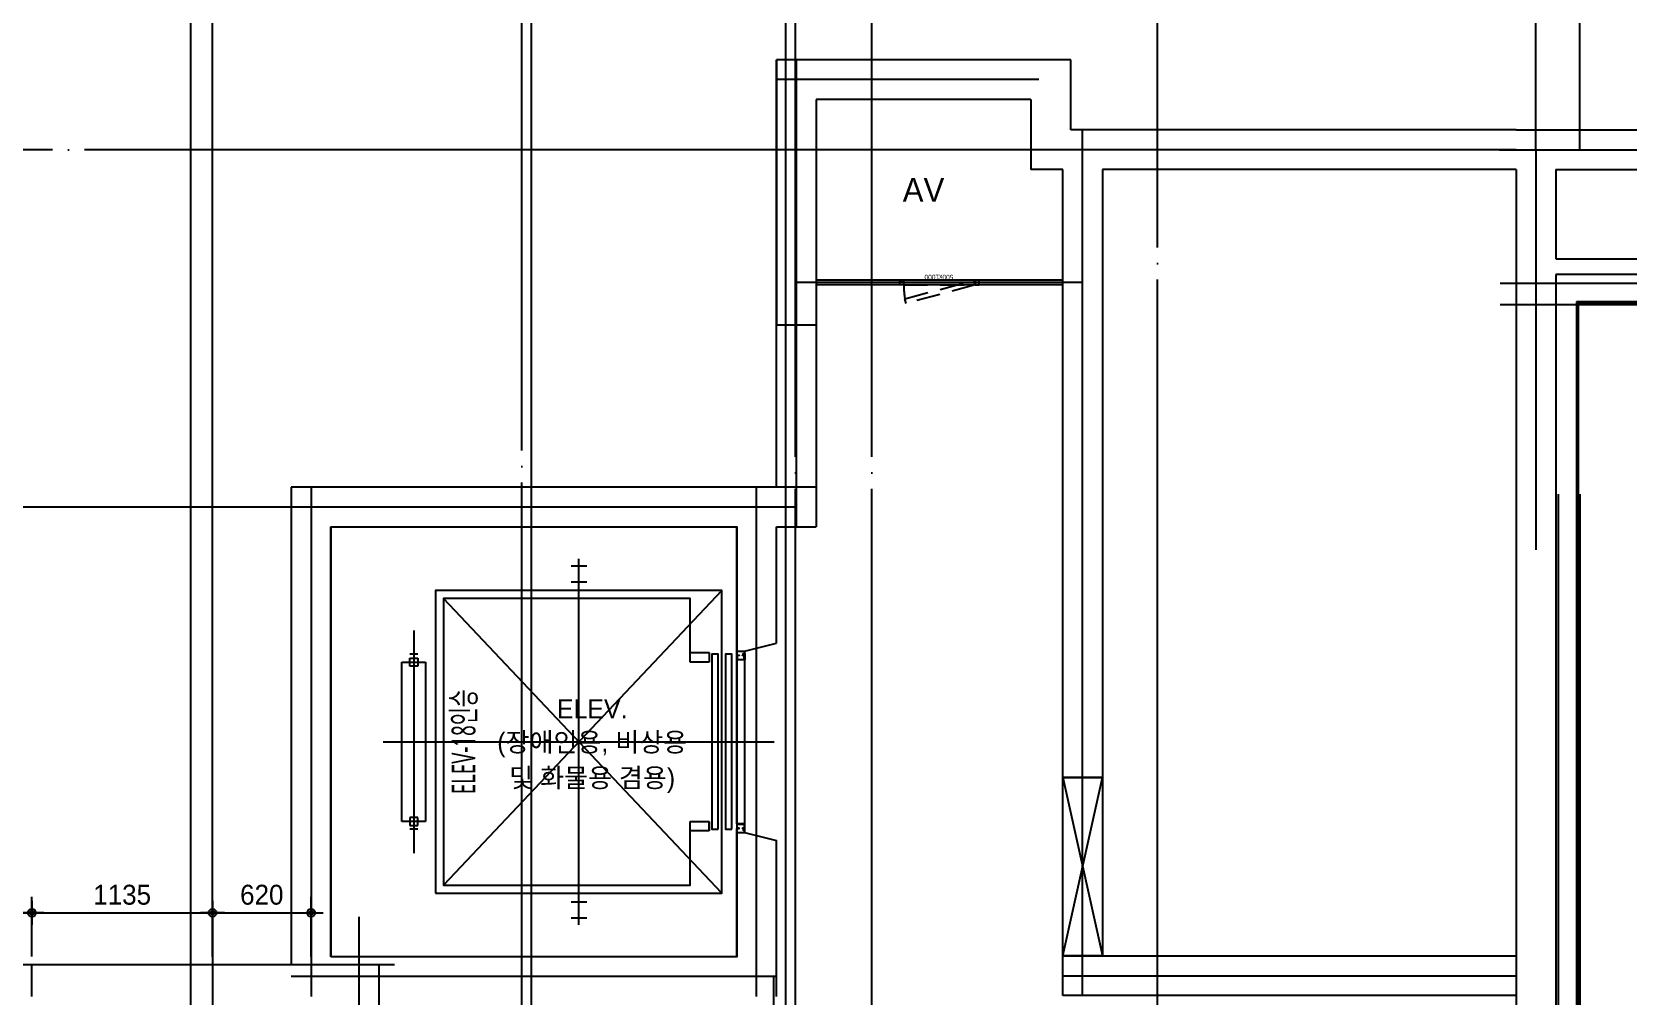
# Model space of a CAD drawing. Header units: millimetres. Extents: x 0 to 92204, y -190080 to 23760.
# Drawn here: x 14919 to 24953, y -83386 to -77329 of the extents above; entities that cross this region are included whole.
import ezdxf
from ezdxf.enums import TextEntityAlignment as Align
from ezdxf.xclip import XClip

# ---------------------------------------------------------------- set-up
doc = ezdxf.new("R2010")
doc.units = ezdxf.units.MM
doc.header["$LTSCALE"] = 100
doc.header["$XCLIPFRAME"] = 0
for name, pattern in [('AUDIT_D_220706163347-0', [0]), ('CEN', [62, 60, -1, 0, -1]), ('xr-101_102동-2F$0$HID', [2.3, 1.5, -0.8])]:
    doc.linetypes.add(name, pattern=pattern)
doc.layers.get('defpoints').update_dxf_attribs({"color": 139})
for name, color, linetype in [('A-STEEL', 4, 'Continuous'), ('AA-XXXX-DIMS', 7, 'Continuous'), ('AA-XXXX-TEXT#LEV', 3, 'Continuous'), ('CEN_CON', 1, 'CEN'), ('CEN_WALL', 12, 'CEN'), ('CONC', 2, 'Continuous'), ('DIM', 7, 'AUDIT_D_220706163347-0'), ('ELE3_CON', 7, 'Continuous'), ('ELEV-ER', 4, 'Continuous'), ('MC', 135, 'Continuous'), ('ROM', 7, 'AUDIT_D_220706163347-0'), ('WAL_DRY', 7, 'Continuous'), ('xr-101_102동-2F$0$AA-DWXM-DOOR(PS점검구)', 4, 'xr-101_102동-2F$0$HID'), ('창호-open', 4, 'Continuous')]:
    doc.layers.add(name, color=color, linetype=linetype)
doc.layers.add('AA-XXXX-MC', color=153, linetype='AUDIT_D_220706163347-0', plot=False)
doc.layers.add('xr-101_102동-2F$0$DEFPOINT', color=231, linetype='Continuous', plot=False)
doc.styles.add('HAUD01', font='Dotum.ttf')
doc.styles.add('xr-101_102동-2F$0$HAUD01', font='Dotum.ttf')
doc.styles.add('돋움', font='Dotum.ttf')
doc.styles.add('맑은고딕', font='malgun.ttf', dxfattribs={"width": 0.9})
doc.dimstyles.new('내부100', dxfattribs={"dimscale": 50, "dimtxt": 2.5, "dimasz": 1, "dimexe": 2, "dimexo": 1, "dimgap": 1, "dimtad": 1, "dimdec": 0, "dimzin": 0, "dimdsep": 46, "dimtxsty": '돋움', "dimblk1": 'DIMDOT', "dimblk2": 'DIMDOT', "dimsah": 1, "dimcen": 0.09, "dimdle": 2, "dimclrd": 7, "dimclre": 7, "dimclrt": 3, "dimadec": 0, "dimazin": 0, "dimtfac": 1, "dimtdec": 0, "dimtix": 1, "dimtmove": 2, "dimatfit": 3, "dimldrblk": 'DIMDOT', "dimfxl": 1, "dimtolj": 1, "dimtzin": 0, "dimarcsym": 0})

# ---------------------------------------------------------------- blocks, each defined once
blk = doc.blocks.new('ELE_17(비진입)')
at = {"layer": 'CONC', "extrusion": (0, 0, -1)}
for p, q in [((-570, -992), (-570, -1042)), ((570, -992), (570, -1042))]:
    blk.add_line(p, q, dxfattribs=at)
at = {"layer": 'defpoints'}
blk.add_lwpolyline([(-1350, 1558), (1350, 1558), (1350, -992), (-1350, -992)], close=True, dxfattribs=at)
at = {"layer": 'ELEV-ER', "color": 1, "extrusion": (0, 0, -1)}
for p, q in [((0, 1230), (0, -1227)), ((700, 1039), (-700, 1039)), ((-1150, 0), (1150, 0))]:
    blk.add_line(p, q, dxfattribs=at)
at = {"layer": 'ELEV-ER', "extrusion": (0, 0, -1)}
for p, q in [((-500, 964), (-500, 1114)), ((-500, 1114), (500, 1114)), ((500, 1114), (500, 964)), ((-550, 1014), (-550, 1064)), ((-550, 1014), (-550, 1064)), ((-475, 1064), (-525, 1064)), ((-525, 1064), (-525, 1014)), ((-475, 1064), (-525, 1064)), ((-525, 1064), (-525, 1014)), ((-525, 1014), (-475, 1014)), ((-525, 1014), (-475, 1014)), ((-475, 1014), (-475, 1064)), ((-475, 1014), (-475, 1064)), ((475, 1014), (475, 1064)), ((475, 1064), (525, 1064)), ((525, 1014), (475, 1014)), ((525, 1064), (525, 1014)), ((550, 1014), (550, 1064)), ((500, 964), (-500, 964)), ((-950, -899), (900, 851)), ((950, -899), (-900, 851)), ((-1105, 50), (-1105, -50)), ((-1005, 50), (-1005, -50)), ((1005, 50), (1005, -50)), ((1105, 50), (1105, -50)), ((-560, -819), (-560, -699)), ((-500, -699), (-500, -819)), ((500, -819), (500, -699)), ((560, -699), (560, -819)), ((-500, -819), (-560, -819)), ((-560, -819), (-500, -819)), ((560, -819), (500, -819)), ((-570, -992), (-545, -992)), ((-515, -992), (515, -992)), ((545, -992), (570, -992)), ((-570, -1042), (-555, -1042)), ((-515, -1042), (515, -1042)), ((555, -1042), (570, -1042))]:
    blk.add_line(p, q, dxfattribs=at)
for points in [[(950, 901), (950, -899), (-950, -899), (-950, 901)], [(542, -995), (518, -995), (518, -1039), (542, -1039), (542, -1027), (545, -1027), (545, -1042), (515, -1042), (515, -992), (545, -992), (545, -1007), (542, -1007)], [(-542, -995), (-518, -995), (-518, -1039), (-542, -1039), (-542, -1027), (-545, -1027), (-545, -1042), (-515, -1042), (-515, -992), (-545, -992), (-545, -1007), (-542, -1007)]]:
    blk.add_lwpolyline(points, close=True, dxfattribs=at)
blk.add_lwpolyline([(-500, -699), (-900, -699), (-900, 851), (900, 851), (900, -699), (500, -699)], dxfattribs=at)
at = {"layer": 'ELEV-ER'}
for points in [[(-550, -876), (550, -876), (550, -836), (-550, -836)], [(-550, -961), (550, -961), (550, -921), (-550, -921)], [(-555, -1042), (-545, -1042), (-545, -1032), (-555, -1032)], [(555, -1042), (545, -1042), (545, -1032), (555, -1032)]]:
    blk.add_lwpolyline(points, close=True, dxfattribs=at)
at = {"layer": 'defpoints', "extrusion": (0, 0, -1), "style": '맑은고딕', "text_generation_flag": 2, "width": 0.6}
blk.add_text('ELEV-18인승', height=150, dxfattribs=at).set_placement((0, 801), align=Align.TOP_CENTER)
blk = doc.blocks.new('A$C38A1636F')
at = {"layer": 'xr-101_102동-2F$0$AA-DWXM-DOOR(PS점검구)'}
for p, q in [((225, 0), (-225, 0)), ((-225, -30), (225, -30))]:
    blk.add_line(p, q, dxfattribs=at)
for points in [[(-250, 0), (-225, 0), (-225, -30), (-250, -30)], [(250, 0), (225, 0), (225, -30), (250, -30)], [(-210, -146), (-217, -117), (217, -1), (225, -30)]]:
    blk.add_lwpolyline(points, close=True, dxfattribs=at)
blk.add_arc((385, -21), 610, 180.8182, 189.0705, dxfattribs=at)
at = {"layer": 'xr-101_102동-2F$0$DEFPOINT', "style": 'xr-101_102동-2F$0$HAUD01'}
blk.add_text('500x1000', height=30, rotation=180, dxfattribs=at).set_placement((-3, 19), align=Align.MIDDLE_CENTER)
blk = doc.blocks.new('CO-102-28F', base_point=(243441, -43595))
at = {"layer": 'A-STEEL'}
for p, q in [((276761, -39280), (275211, -39280)), ((276761, -39310), (275211, -39310))]:
    blk.add_line(p, q, dxfattribs=at)
at = {"layer": 'CEN_CON'}
for p, q in [((275086, -37895), (275086, -40830)), ((276611, -38020), (274961, -38020)), ((276886, -43775), (276886, -38335)), ((279611, -38460), (276611, -38460)), ((276886, -39295), (275086, -39295)), ((272036, -40580), (272036, -43780)), ((274836, -43780), (274836, -40580)), ((275086, -40705), (271911, -40705)), ((274961, -43655), (271911, -43655)), ((274946, -45090), (274946, -43655)), ((276761, -43650), (279611, -43650))]:
    blk.add_line(p, q, dxfattribs=at)
at = {"layer": 'CONC', "color": 2}
for p, q in [((274961, -37895), (274961, -39560)), ((275211, -38145), (275211, -39560)), ((274961, -39560), (275211, -39560)), ((275211, -40580), (271911, -40580)), ((271911, -40580), (271911, -43580)), ((275211, -40580), (275211, -40830)), ((272161, -43530), (272161, -40830)), ((272161, -40830), (274711, -40830)), ((274711, -40830), (274711, -41610)), ((274961, -40830), (275211, -40830)), ((274961, -41560), (274961, -40830)), ((274711, -42750), (274711, -43530)), ((274961, -43780), (274961, -42800)), ((274711, -43530), (272161, -43530))]:
    blk.add_line(p, q, dxfattribs=at)
at = {"layer": 'CONC', "linetype": 'ByBlock'}
for p, q in [((276611, -37895), (274961, -37895)), ((276811, -37895), (276611, -37895)), ((276811, -38335), (276811, -37895)), ((276561, -38145), (275211, -38145)), ((276561, -38145), (276561, -38585)), ((279611, -38335), (276811, -38335)), ((276761, -38585), (276561, -38585)), ((279611, -38585), (277011, -38585))]:
    blk.add_line(p, q, dxfattribs=at)
at = {"layer": 'CONC'}
for p, q in [((276761, -42405), (276761, -38585)), ((277011, -38585), (277011, -42405)), ((274761, -41610), (274961, -41560)), ((277011, -42405), (276761, -42405)), ((274761, -42750), (274961, -42800)), ((276761, -43775), (276761, -43525)), ((276761, -43525), (279611, -43525)), ((279611, -43775), (276761, -43775))]:
    blk.add_line(p, q, dxfattribs=at)
at = {"layer": 'defpoints'}
for p in [(276811, -37895), (274961, -40580)]:
    blk.add_line(p, (274961, -37895), dxfattribs=at)
at = {"layer": 'ELE3_CON'}
blk.add_line((275211, -39560), (275211, -40580), dxfattribs=at)
at = {"rotation": 90}
blk.add_blockref('ELE_17(비진입)', (273720, -42180), dxfattribs=at)
at = {"layer": 'AA-XXXX-TEXT#LEV'}
blk.add_blockref('A$C38A1636F', (275986, -39280), dxfattribs=at)
blk = doc.blocks.new('U-121B(기본)1', base_point=(-58207, -129496))
at = {"layer": 'CEN_CON'}
for p, q in [((-66591, -114341), (-57916, -114341)), ((-66362, -114341), (-66362, -116856)), ((-66222, -116506), (-66222, -121706)), ((-74682, -119161), (-74682, -123054)), ((-73762, -119161), (-73762, -121071)), ((-83377, -119461), (-73537, -119461))]:
    blk.add_line(p, q, dxfattribs=at)
at = {"layer": 'CEN_WALL'}
blk.add_line((-57912, -115181), (-66587, -115181), dxfattribs=at)
at = {"layer": 'CONC', "linetype": 'ByBlock'}
blk.add_line((-66487, -114216), (-61582, -114216), dxfattribs=at)
at = {"layer": 'CONC'}
for p, q in [((-66487, -114466), (-66487, -121256)), ((-66237, -114466), (-66237, -115026)), ((-66237, -114466), (-61782, -114466)), ((-66237, -115026), (-61782, -115026)), ((-61782, -115126), (-66237, -115126)), ((-66237, -115126), (-66237, -121506)), ((-75817, -119461), (-73637, -119461)), ((-75817, -119661), (-75817, -119461)), ((-73637, -119461), (-73637, -120971))]:
    blk.add_line(p, q, dxfattribs=at)
at = {"layer": 'MC'}
for p, q in [((-57912, -115316), (-66587, -115316)), ((-66087, -116506), (-66087, -121706)), ((-74817, -124371), (-74817, -119161))]:
    blk.add_line(p, q, dxfattribs=at)
at = {"layer": 'WAL_DRY'}
for p, q in [((-66107, -115296), (-66107, -121431)), ((-63267, -115296), (-66107, -115296)), ((-66097, -115306), (-66097, -121431)), ((-63277, -115306), (-66097, -115306))]:
    blk.add_line(p, q, dxfattribs=at)
blk = doc.blocks.new('DIMDOT')
at = {"layer": 'AA-XXXX-DIMS'}
for p, q in [((-1.5, 0), (1.5, 0)), ((0, -1.5), (0, 1.5))]:
    blk.add_line(p, q, dxfattribs=at)
for radius in [0.5, 0.25]:
    blk.add_circle((0, 0), radius, dxfattribs=at)
blk = doc.blocks.new('*D928')
at = {"layer": 'defpoints', "color": 0, "transparency": 16777216}
for p in [(14919, -82863), (13719, -83188), (14919, -83188)]:
    blk.add_point(p, dxfattribs=at)
at = {"layer": 'DIM', "color": 7, "lineweight": -2, "transparency": 16777216}
for p, q in [((13719, -83138), (13719, -82763)), ((14919, -83138), (14919, -82763)), ((13769, -82863), (14869, -82863))]:
    blk.add_line(p, q, dxfattribs=at)
at = {"layer": 'DIM', "color": 7, "lineweight": -2, "transparency": 16777216, "xscale": 50, "yscale": 50, "zscale": 50, "rotation": 180}
blk.add_blockref('DIMDOT', (13719, -82863), dxfattribs=at)
at = {"layer": 'DIM', "color": 7, "lineweight": -2, "transparency": 16777216, "xscale": 50, "yscale": 50, "zscale": 50}
blk.add_blockref('DIMDOT', (14919, -82863), dxfattribs=at)
at = {"layer": 'DIM', "color": 3, "transparency": 16777216, "insert": (14319, -82750), "char_height": 125, "attachment_point": 5, "style": '돋움'}
blk.add_mtext('\\A1;1200', dxfattribs=at)
blk = doc.blocks.new('*D929')
at = {"layer": 'defpoints', "color": 0, "transparency": 16777216}
for p in [(16054, -82863), (14919, -83188), (16054, -83188)]:
    blk.add_point(p, dxfattribs=at)
at = {"layer": 'DIM', "color": 7, "lineweight": -2, "transparency": 16777216}
for p, q in [((14919, -83138), (14919, -82763)), ((16054, -83138), (16054, -82763)), ((14969, -82863), (16004, -82863))]:
    blk.add_line(p, q, dxfattribs=at)
at = {"layer": 'DIM', "color": 7, "lineweight": -2, "transparency": 16777216, "xscale": 50, "yscale": 50, "zscale": 50, "rotation": 180}
blk.add_blockref('DIMDOT', (14919, -82863), dxfattribs=at)
at = {"layer": 'DIM', "color": 7, "lineweight": -2, "transparency": 16777216, "xscale": 50, "yscale": 50, "zscale": 50}
blk.add_blockref('DIMDOT', (16054, -82863), dxfattribs=at)
at = {"layer": 'DIM', "color": 3, "transparency": 16777216, "insert": (15486, -82750), "char_height": 125, "attachment_point": 5, "style": '돋움'}
blk.add_mtext('\\A1;1135', dxfattribs=at)
blk = doc.blocks.new('*D930')
at = {"layer": 'defpoints', "color": 0, "transparency": 16777216}
for p in [(16674, -82863), (16054, -83188), (16674, -83188)]:
    blk.add_point(p, dxfattribs=at)
at = {"layer": 'DIM', "color": 7, "lineweight": -2, "transparency": 16777216}
for p, q in [((16054, -83138), (16054, -82763)), ((16674, -83138), (16674, -82763)), ((16104, -82863), (16624, -82863))]:
    blk.add_line(p, q, dxfattribs=at)
at = {"layer": 'DIM', "color": 7, "lineweight": -2, "transparency": 16777216, "xscale": 50, "yscale": 50, "zscale": 50, "rotation": 180}
blk.add_blockref('DIMDOT', (16054, -82863), dxfattribs=at)
at = {"layer": 'DIM', "color": 7, "lineweight": -2, "transparency": 16777216, "xscale": 50, "yscale": 50, "zscale": 50}
blk.add_blockref('DIMDOT', (16674, -82863), dxfattribs=at)
at = {"layer": 'DIM', "color": 3, "transparency": 16777216, "insert": (16364, -82750), "char_height": 125, "attachment_point": 5, "style": '돋움'}
blk.add_mtext('\\A1;620', dxfattribs=at)

msp = doc.modelspace()

# ---------------------------------------------------------------- linework, layer by layer
at = {"layer": 'AA-XXXX-MC'}
for p, q in [((15918.9, -82888.4), (15918.9, -77003.4)), ((18058.9, -86158.4), (18058.9, -77003.4)), ((19658.9, -86198.4), (19658.9, -77003.4)), ((24648.9, -78068.4), (24648.9, -77003.4))]:
    msp.add_line(p, q, dxfattribs=at)
at = {"layer": 'CEN_CON'}
for p, q in [((16053.9, -82888.4), (16053.9, -77003.4)), ((17998.9, -86158.4), (17998.9, -77003.4)), ((19718.9, -86198.4), (19718.9, -77003.4)), ((20198.9, -86198.4), (20198.9, -77003.4)), ((21993.9, -84883.4), (21993.9, -77003.4)), ((24373.9, -78068.4), (24373.9, -77003.4)), ((21248.9, -78068.4), (6504.1, -78068.4)), ((16548.9, -80313.4), (6504.1, -80313.4))]:
    msp.add_line(p, q, dxfattribs=at)
at = {"layer": '창호-open'}
for p, q in [((21398.9, -83133.4), (21648.9, -82013.4)), ((21398.9, -82013.4), (21648.9, -83133.4))]:
    msp.add_line(p, q, dxfattribs=at)
msp.add_lwpolyline([(21398.9, -82013.4), (21648.9, -82013.4), (21648.9, -83133.4), (21398.9, -83133.4)], close=True, dxfattribs=at)

# ---------------------------------------------------------------- block references
ref = msp.add_blockref('CO-102-28F', (-11921.1, -83203.4))
XClip(ref).set_block_clipping_path([(261866.6864388323, -53915.4314148592), (288191.4609298514, -37395.4314165701)])
msp.add_blockref('U-121B(기본)1', (32528.9, -93223.4))

# ---------------------------------------------------------------- texts
at = {"layer": 'ROM', "color": 3, "style": 'HAUD01'}
for s, height, p in [('AV', 150, (20523.9, -78320.9)), ('ELEV.', 120, (18441, -81581.3)), ('(장애인용, 비상용', 120, (18441, -81800.9)), ('및 화물용 겸용)', 120, (18441, -82024.8))]:
    msp.add_text(s, height=height, dxfattribs=at).set_placement(p, align=Align.MIDDLE)

# ---------------------------------------------------------------- dimensions: what is measured, and where the dimension line sits
at = {"layer": 'DIM'}
for base, p1, p2, picture, middle in [((14918.9, -82863), (13718.9, -83188.4), (14918.9, -83188.4), '*D928', (14318.9, -82750.4)), ((16053.9, -82863), (14918.9, -83188.4), (16053.9, -83188.4), '*D929', (15486.4, -82750.4)), ((16673.9, -82863), (16053.9, -83188.4), (16673.9, -83188.4), '*D930', (16363.9, -82750.4))]:
    dim = msp.add_linear_dim(base=base, p1=p1, p2=p2, dimstyle='내부100', override={"dimscale": 50}, dxfattribs=at)
    dim.commit()
    dim.dimension.update_dxf_attribs({"geometry": picture, "text_midpoint": middle})

doc.saveas('drawing.dxf')
